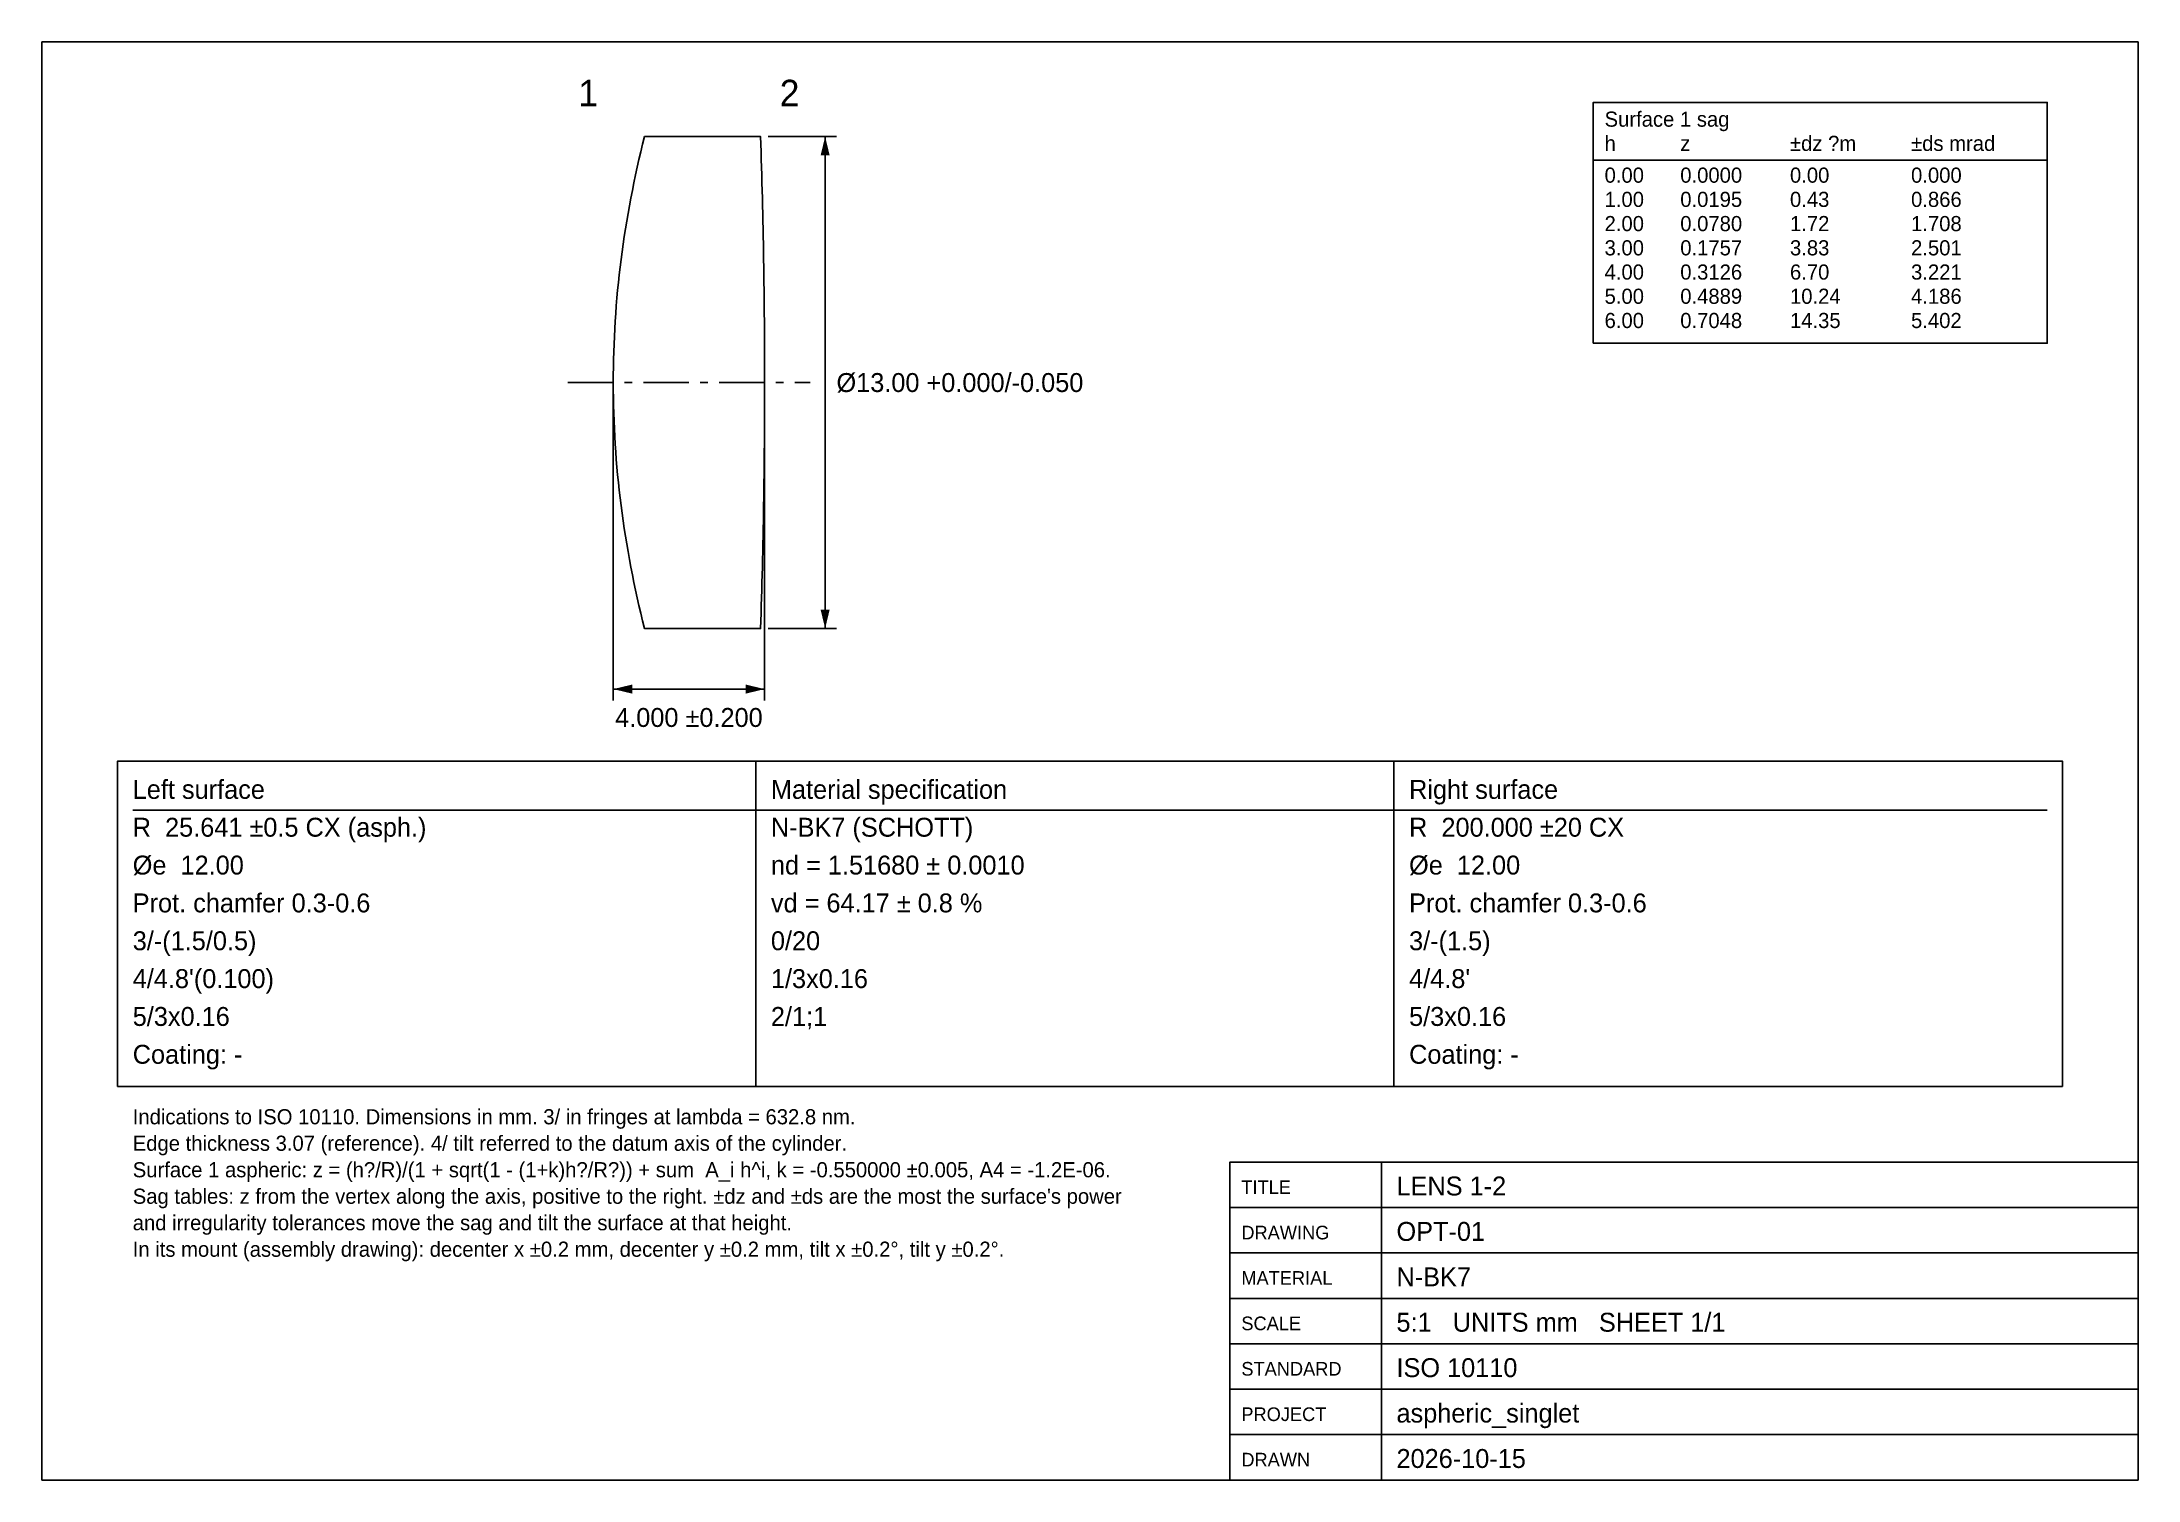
# Model space of a CAD drawing. Header units: millimetres. Extents: x 10 to 287, y 10 to 200.
import ezdxf
from ezdxf.enums import TextEntityAlignment as Align

# ---------------------------------------------------------------- set-up
doc = ezdxf.new("R2010")
doc.units = ezdxf.units.MM
doc.linetypes.add('CENTER', pattern=[10, 6, -1.5, 1, -1.5])
for name, color, linetype in [('CENTER', 1, 'CENTER'), ('DIMENSIONS', 3, 'CONTINUOUS'), ('FRAME', 7, 'CONTINUOUS'), ('OUTLINE', 7, 'CONTINUOUS'), ('TABLES', 8, 'CONTINUOUS'), ('TEXT', 7, 'CONTINUOUS')]:
    doc.layers.add(name, color=color, linetype=linetype)

msp = doc.modelspace()

# ---------------------------------------------------------------- linework, layer by layer
at = {"layer": 'CENTER'}
msp.add_line((79.5, 155), (111.5, 155), dxfattribs=at)
at = {"layer": 'DIMENSIONS'}
for p, q in [((105.971735, 187.5), (115, 187.5)), ((113.5, 122.5), (113.5, 187.5)), ((85.5, 154), (85.5, 113)), ((105.5, 154), (105.5, 113)), ((105.971735, 122.5), (115, 122.5)), ((85.5, 114.5), (105.5, 114.5))]:
    msp.add_line(p, q, dxfattribs=at)
for points in [[(113.5, 187.5), (112.9, 185), (114.1, 185)], [(113.5, 122.5), (114.1, 125), (112.9, 125)], [(85.5, 114.5), (88, 113.9), (88, 115.1)], [(105.5, 114.5), (103, 115.1), (103, 113.9)]]:
    msp.add_solid(points, dxfattribs=at)
at = {"layer": 'FRAME'}
msp.add_lwpolyline([(10, 10), (287, 10), (287, 200), (10, 200)], close=True, dxfattribs=at)
at = {"layer": 'OUTLINE'}
msp.add_lwpolyline([(89.638884, 187.5), (89.383095, 186.484375), (89.135573, 185.46875), (88.896303, 184.453125), (88.665271, 183.4375), (88.442464, 182.421875), (88.227868, 181.40625), (88.02147, 180.390625), (87.82326, 179.375), (87.633225, 178.359375), (87.451355, 177.34375), (87.277639, 176.328125), (87.112067, 175.3125), (86.95463, 174.296875), (86.805319, 173.28125), (86.664126, 172.265625), (86.531042, 171.25), (86.406061, 170.234375), (86.289176, 169.21875), (86.180379, 168.203125), (86.079665, 167.1875), (85.987029, 166.171875), (85.902465, 165.15625), (85.825969, 164.140625), (85.757536, 163.125), (85.697162, 162.109375), (85.644845, 161.09375), (85.600582, 160.078125), (85.56437, 159.0625), (85.536207, 158.046875), (85.516092, 157.03125), (85.504023, 156.015625), (85.5, 155), (85.504023, 153.984375), (85.516092, 152.96875), (85.536207, 151.953125), (85.56437, 150.9375), (85.600582, 149.921875), (85.644845, 148.90625), (85.697162, 147.890625), (85.757536, 146.875), (85.825969, 145.859375), (85.902465, 144.84375), (85.987029, 143.828125), (86.079665, 142.8125), (86.180379, 141.796875), (86.289176, 140.78125), (86.406061, 139.765625), (86.531042, 138.75), (86.664126, 137.734375), (86.805319, 136.71875), (86.95463, 135.703125), (87.112067, 134.6875), (87.277639, 133.671875), (87.451355, 132.65625), (87.633225, 131.640625), (87.82326, 130.625), (88.02147, 129.609375), (88.227868, 128.59375), (88.442464, 127.578125), (88.665271, 126.5625), (88.896303, 125.546875), (89.135573, 124.53125), (89.383095, 123.515625), (89.638884, 122.5), (104.971735, 122.5), (105.004244, 123.515625), (105.03572, 124.53125), (105.066163, 125.546875), (105.095573, 126.5625), (105.12395, 127.578125), (105.151294, 128.59375), (105.177606, 129.609375), (105.202886, 130.625), (105.227133, 131.640625), (105.250347, 132.65625), (105.27253, 133.671875), (105.29368, 134.6875), (105.313798, 135.703125), (105.332884, 136.71875), (105.350938, 137.734375), (105.36796, 138.75), (105.38395, 139.765625), (105.398908, 140.78125), (105.412835, 141.796875), (105.42573, 142.8125), (105.437593, 143.828125), (105.448424, 144.84375), (105.458224, 145.859375), (105.466992, 146.875), (105.474728, 147.890625), (105.481433, 148.90625), (105.487106, 149.921875), (105.491748, 150.9375), (105.495358, 151.953125), (105.497937, 152.96875), (105.499484, 153.984375), (105.5, 155), (105.499484, 156.015625), (105.497937, 157.03125), (105.495358, 158.046875), (105.491748, 159.0625), (105.487106, 160.078125), (105.481433, 161.09375), (105.474728, 162.109375), (105.466992, 163.125), (105.458224, 164.140625), (105.448424, 165.15625), (105.437593, 166.171875), (105.42573, 167.1875), (105.412835, 168.203125), (105.398908, 169.21875), (105.38395, 170.234375), (105.36796, 171.25), (105.350938, 172.265625), (105.332884, 173.28125), (105.313798, 174.296875), (105.29368, 175.3125), (105.27253, 176.328125), (105.250347, 177.34375), (105.227133, 178.359375), (105.202886, 179.375), (105.177606, 180.390625), (105.151294, 181.40625), (105.12395, 182.421875), (105.095573, 183.4375), (105.066163, 184.453125), (105.03572, 185.46875), (105.004244, 186.484375), (104.971735, 187.5)], close=True, dxfattribs=at)
at = {"layer": 'TABLES'}
for p, q in [((215, 184.4), (275, 184.4)), ((104.333333, 62), (104.333333, 105)), ((188.666667, 62), (188.666667, 105)), ((22, 98.5), (275, 98.5)), ((187, 10), (187, 52))]:
    msp.add_line(p, q, dxfattribs=at)
for points in [[(215, 160.2), (275, 160.2), (275, 192), (215, 192)], [(20, 62), (277, 62), (277, 105), (20, 105)], [(167, 46), (287, 46), (287, 52), (167, 52)], [(167, 40), (287, 40), (287, 46), (167, 46)], [(167, 34), (287, 34), (287, 40), (167, 40)], [(167, 28), (287, 28), (287, 34), (167, 34)], [(167, 22), (287, 22), (287, 28), (167, 28)], [(167, 16), (287, 16), (287, 22), (167, 22)], [(167, 10), (287, 10), (287, 16), (167, 16)]]:
    msp.add_lwpolyline(points, close=True, dxfattribs=at)

# ---------------------------------------------------------------- texts
at = {"layer": 'TEXT'}
msp.add_text('1', height=3.5, dxfattribs=at).set_placement((83.5, 191.5), align=Align.RIGHT)
for s, height, p in [('2', 3.5, (107.5, 191.5)), ('Surface 1 sag', 2, (216.5, 188.8)), ('h', 2, (216.5, 185.6)), ('z', 2, (226.5, 185.6)), ('%%pdz ?m', 2, (241, 185.6)), ('%%pds mrad', 2, (257, 185.6)), ('0.00', 2, (216.5, 181.4)), ('0.0000', 2, (226.5, 181.4)), ('0.00', 2, (241, 181.4)), ('0.000', 2, (257, 181.4)), ('1.00', 2, (216.5, 178.2)), ('0.0195', 2, (226.5, 178.2)), ('0.43', 2, (241, 178.2)), ('0.866', 2, (257, 178.2)), ('2.00', 2, (216.5, 175)), ('0.0780', 2, (226.5, 175)), ('1.72', 2, (241, 175)), ('1.708', 2, (257, 175)), ('3.00', 2, (216.5, 171.8)), ('0.1757', 2, (226.5, 171.8)), ('3.83', 2, (241, 171.8)), ('2.501', 2, (257, 171.8)), ('4.00', 2, (216.5, 168.6)), ('0.3126', 2, (226.5, 168.6)), ('6.70', 2, (241, 168.6)), ('3.221', 2, (257, 168.6)), ('5.00', 2, (216.5, 165.4)), ('0.4889', 2, (226.5, 165.4)), ('10.24', 2, (241, 165.4)), ('4.186', 2, (257, 165.4)), ('6.00', 2, (216.5, 162.2)), ('0.7048', 2, (226.5, 162.2)), ('14.35', 2, (241, 162.2)), ('5.402', 2, (257, 162.2)), ('%%c13.00 +0.000/-0.050', 2.5, (115, 153.75)), ('Left surface', 2.5, (22, 100)), ('Material specification', 2.5, (106.333333, 100)), ('Right surface', 2.5, (190.666667, 100)), ('R  25.641 %%p0.5 CX (asph.)', 2.5, (22, 95)), ('N-BK7 (SCHOTT)', 2.5, (106.333333, 95)), ('R  200.000 %%p20 CX', 2.5, (190.666667, 95)), ('%%ce  12.00', 2.5, (22, 90)), ('nd = 1.51680 %%p 0.0010', 2.5, (106.333333, 90)), ('%%ce  12.00', 2.5, (190.666667, 90)), ('Prot. chamfer 0.3-0.6', 2.5, (22, 85)), ('vd = 64.17 %%p 0.8 %', 2.5, (106.333333, 85)), ('Prot. chamfer 0.3-0.6', 2.5, (190.666667, 85)), ('3/-(1.5/0.5)', 2.5, (22, 80)), ('0/20', 2.5, (106.333333, 80)), ('3/-(1.5)', 2.5, (190.666667, 80)), ("4/4.8'(0.100)", 2.5, (22, 75)), ('1/3x0.16', 2.5, (106.333333, 75)), ("4/4.8'", 2.5, (190.666667, 75)), ('5/3x0.16', 2.5, (22, 70)), ('2/1;1', 2.5, (106.333333, 70)), ('5/3x0.16', 2.5, (190.666667, 70)), ('Coating: -', 2.5, (22, 65)), ('Coating: -', 2.5, (190.666667, 65)), ('Indications to ISO 10110. Dimensions in mm. 3/ in fringes at lambda = 632.8 nm.', 2, (22, 57)), ('Edge thickness 3.07 (reference). 4/ tilt referred to the datum axis of the cylinder.', 2, (22, 53.5)), ('Surface 1 aspheric: z = (h?/R)/(1 + sqrt(1 - (1+k)h?/R?)) + sum  A_i h^i, k = -0.550000 %%p0.005, A4 = -1.2E-06.', 2, (22, 50)), ('LENS 1-2', 2.5, (189, 47.6)), ("Sag tables: z from the vertex along the axis, positive to the right. %%pdz and %%pds are the most the surface's power", 2, (22, 46.5)), ('TITLE', 1.8, (168.5, 47.8)), ('and irregularity tolerances move the sag and tilt the surface at that height.', 2, (22, 43)), ('In its mount (assembly drawing): decenter x %%p0.2 mm, decenter y %%p0.2 mm, tilt x %%p0.2%%d, tilt y %%p0.2%%d.', 2, (22, 39.5)), ('DRAWING', 1.8, (168.5, 41.8)), ('OPT-01', 2.5, (189, 41.6)), ('MATERIAL', 1.8, (168.5, 35.8)), ('N-BK7', 2.5, (189, 35.6)), ('SCALE', 1.8, (168.5, 29.8)), ('5:1   UNITS mm   SHEET 1/1', 2.5, (189, 29.6)), ('STANDARD', 1.8, (168.5, 23.8)), ('ISO 10110', 2.5, (189, 23.6)), ('PROJECT', 1.8, (168.5, 17.8)), ('aspheric_singlet', 2.5, (189, 17.6)), ('2026-10-15', 2.5, (189, 11.6)), ('DRAWN', 1.8, (168.5, 11.8))]:
    msp.add_text(s, height=height, dxfattribs=at).set_placement(p)
msp.add_text('4.000 %%p0.200', height=2.5, dxfattribs=at).set_placement((95.5, 109.5), align=Align.CENTER)

doc.saveas('drawing.dxf')
